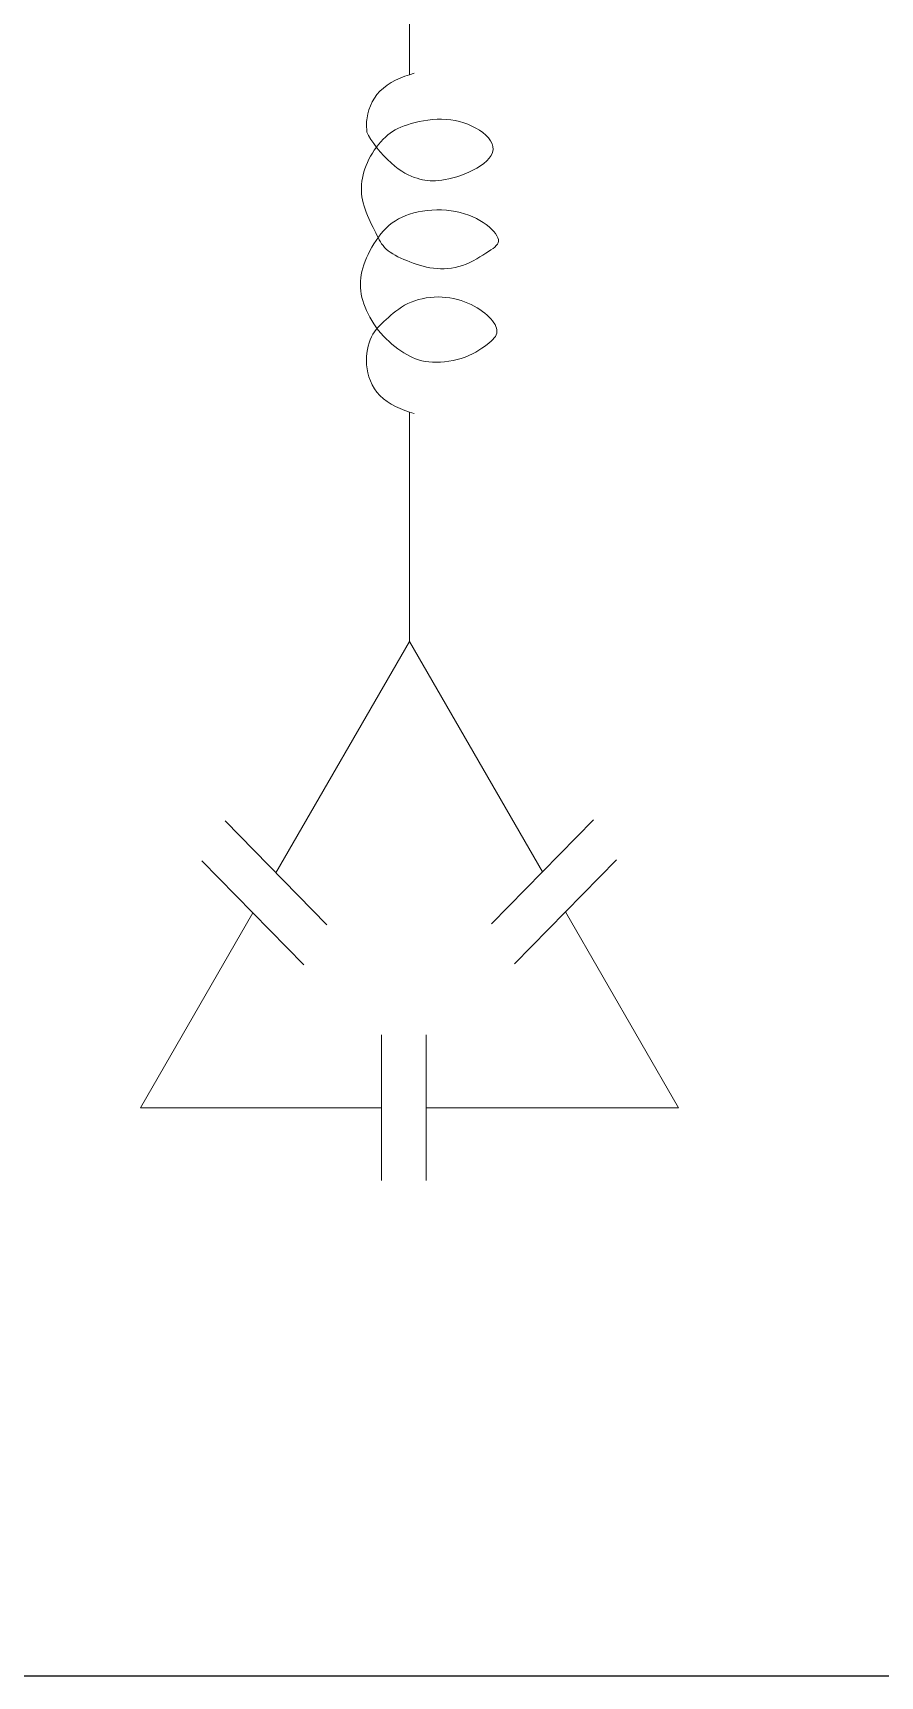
# Model space of a CAD drawing. Extents: x -5343388 to 7033982, y -486386 to 188356.
# Drawn here: x 386196 to 387144, y -412454 to -410616 of the extents above; entities that cross this region are included whole.
import ezdxf

# ---------------------------------------------------------------- set-up
doc = ezdxf.new("R2010")
doc.units = 0
doc.header["$MEASUREMENT"] = 0
doc.layers.add('wire', color=3, linetype='Continuous')
doc.layers.add('Wire Hatch', color=7, linetype='Continuous', lineweight=15)

msp = doc.modelspace()

# ---------------------------------------------------------------- linework, layer by layer
at = {"layer": 'wire'}
msp.add_line((396027.62956, -412453.57823), (384381.49693, -412453.57823), dxfattribs=at)
at = {"layer": 'Wire Hatch'}
for p, q in [((386617.03033, -410662.74337), (386617.03033, -410413.68431)), ((386606.5957, -410666.61799), (386611.78443, -410664.54937)), ((386611.78443, -410664.54937), (386617.03033, -410662.74337)), ((386617.03033, -410662.74337), (386622.26234, -410661.19329)), ((386580.62839, -410684.90917), (386583.99688, -410681.13394)), ((386583.99688, -410681.13394), (386587.8338, -410677.65212)), ((386587.8338, -410677.65212), (386592.0832, -410674.46629)), ((386592.0832, -410674.46629), (386596.67403, -410671.56977)), ((386596.67403, -410671.56977), (386601.53522, -410668.9559)), ((386601.53522, -410668.9559), (386606.5957, -410666.61799)), ((386570.35304, -410706.61169), (386571.59784, -410702.05753)), ((386571.59784, -410702.05753), (386573.22818, -410697.56124)), ((386573.22818, -410697.56124), (386575.26364, -410693.17178)), ((386575.26364, -410693.17178), (386577.72385, -410688.9381)), ((386577.72385, -410688.9381), (386580.62839, -410684.90917)), ((386568.89235, -410716.56774), (386568.85166, -410718.00813)), ((386568.85166, -410718.00813), (386568.88707, -410719.57696)), ((386568.88707, -410719.57696), (386568.99824, -410721.45845)), ((386569.00944, -410715.07153), (386568.89235, -410716.56774)), ((386568.99824, -410721.45845), (386569.18486, -410723.83684)), ((386569.20327, -410713.33528), (386569.00944, -410715.07153)), ((386569.47416, -410711.17474), (386569.20327, -410713.33528)), ((386569.47416, -410711.17474), (386570.35304, -410706.61169)), ((386607.43796, -410721.44646), (386604.13536, -410722.90195)), ((386610.98233, -410720.07999), (386607.43796, -410721.44646)), ((386614.80441, -410718.77583), (386610.98233, -410720.07999)), ((386618.92708, -410717.5173), (386614.80441, -410718.77583)), ((386623.32092, -410716.32776), (386618.92708, -410717.5173)), ((386627.94346, -410715.2406), (386623.32092, -410716.32776)), ((386632.75224, -410714.28919), (386627.94346, -410715.2406)), ((386637.70477, -410713.50692), (386632.75224, -410714.28919)), ((386642.75859, -410712.92717), (386637.70477, -410713.50692)), ((386647.87122, -410712.58333), (386642.75859, -410712.92717)), ((386653.00018, -410712.50877), (386647.87122, -410712.58333)), ((386658.10627, -410712.73058), (386653.00018, -410712.50877)), ((386663.16336, -410713.25061), (386658.10627, -410712.73058)), ((386668.14856, -410714.06441), (386663.16336, -410713.25061)), ((386673.03902, -410715.16753), (386668.14856, -410714.06441)), ((386677.81186, -410716.55551), (386673.03902, -410715.16753)), ((386682.4442, -410718.22391), (386677.81186, -410716.55551)), ((386686.91319, -410720.16827), (386682.4442, -410718.22391)), ((386691.19595, -410722.38414), (386686.91319, -410720.16827)), ((386569.18486, -410723.83684), (386569.44659, -410726.89637)), ((386569.44659, -410726.89637), (386571.25119, -410730.6108)), ((386571.25119, -410730.6108), (386573.8908, -410735.12707)), ((386573.8908, -410735.12707), (386576.9892, -410739.7448)), ((386576.9892, -410739.7448), (386580.46191, -410744.38176)), ((386584.84199, -410737.75209), (386582.35565, -410740.70499)), ((386587.39368, -410734.9906), (386584.84199, -410737.75209)), ((386589.9911, -410732.44942), (386587.39368, -410734.9906)), ((386592.62392, -410730.14824), (386589.9911, -410732.44942)), ((386595.31882, -410728.0696), (386592.62392, -410730.14824)), ((386598.11173, -410726.18681), (386595.31882, -410728.0696)), ((386601.0386, -410724.47316), (386598.11173, -410726.18681)), ((386604.13536, -410722.90195), (386601.0386, -410724.47316)), ((386695.25907, -410724.86155), (386691.19595, -410722.38414)), ((386699.02701, -410727.56835), (386695.25907, -410724.86155)), ((386702.4137, -410730.46688), (386699.02701, -410727.56835)), ((386705.33304, -410733.51949), (386702.4137, -410730.46688)), ((386707.69898, -410736.68851), (386705.33304, -410733.51949)), ((386709.42542, -410739.93628), (386707.69898, -410736.68851)), ((386571.59022, -410757.32776), (386569.90462, -410760.82554)), ((386573.45579, -410753.85187), (386571.59022, -410757.32776)), ((386575.48473, -410750.42272), (386573.45579, -410753.85187)), ((386577.65741, -410747.06923), (386575.48473, -410750.42272)), ((386579.95426, -410743.82034), (386577.65741, -410747.06923)), ((386582.35565, -410740.70499), (386579.95426, -410743.82034)), ((386580.46191, -410744.38176), (386584.22447, -410748.95571)), ((386584.22447, -410748.95571), (386588.19242, -410753.38442)), ((386588.19242, -410753.38442), (386592.28129, -410757.58562)), ((386592.28129, -410757.58562), (386596.40662, -410761.47709)), ((386703.46283, -410759.11536), (386706.26606, -410756.1005)), ((386706.26606, -410756.1005), (386708.45573, -410752.98003)), ((386708.45573, -410752.98003), (386709.93712, -410749.77773)), ((386710.42628, -410743.22512), (386709.42542, -410739.93628)), ((386709.93712, -410749.77773), (386710.6155, -410746.51739)), ((386710.6155, -410746.51739), (386710.42628, -410743.22512)), ((386565.02451, -410774.90565), (386564.27822, -410778.42568)), ((386565.96192, -410771.38117), (386565.02451, -410774.90565)), ((386567.08883, -410767.85669), (386565.96192, -410771.38117)), ((386568.40361, -410764.33666), (386567.08883, -410767.85669)), ((386569.90462, -410760.82554), (386568.40361, -410764.33666)), ((386596.40662, -410761.47709), (386600.48394, -410764.97659)), ((386600.48394, -410764.97659), (386604.44304, -410768.02244)), ((386604.44304, -410768.02244), (386608.27067, -410770.63521)), ((386608.27067, -410770.63521), (386611.96782, -410772.85607)), ((386611.96782, -410772.85607), (386615.53551, -410774.72616)), ((386615.53551, -410774.72616), (386618.97472, -410776.28664)), ((386618.97472, -410776.28664), (386622.28646, -410777.57864)), ((386669.90116, -410776.86914), (386674.44242, -410775.38686)), ((386674.44242, -410775.38686), (386679.01136, -410773.69076)), ((386679.01136, -410773.69076), (386683.5521, -410771.77728)), ((386683.5521, -410771.77728), (386688.00876, -410769.6428)), ((386688.00876, -410769.6428), (386692.319, -410767.28832)), ((386692.319, -410767.28832), (386696.39458, -410764.73306)), ((386696.39458, -410764.73306), (386700.14076, -410762.00081)), ((386700.14076, -410762.00081), (386703.46283, -410759.11536)), ((386563.36558, -410785.43458), (386563.20168, -410788.91604)), ((386563.20168, -410788.91604), (386563.23054, -410792.38414)), ((386563.23054, -410792.38414), (386563.4489, -410795.84334)), ((386563.7247, -410781.93681), (386563.36558, -410785.43458)), ((386564.27822, -410778.42568), (386563.7247, -410781.93681)), ((386622.28646, -410777.57864), (386625.47173, -410778.64332)), ((386625.47173, -410778.64332), (386628.53153, -410779.52184)), ((386628.53153, -410779.52184), (386631.47567, -410780.24741)), ((386631.47567, -410780.24741), (386634.34928, -410780.82161)), ((386634.34928, -410780.82161), (386637.2063, -410781.23808)), ((386637.2063, -410781.23808), (386640.10065, -410781.49046)), ((386640.10065, -410781.49046), (386643.08629, -410781.57239)), ((386643.08629, -410781.57239), (386646.21715, -410781.47753)), ((386646.21715, -410781.47753), (386649.54717, -410781.19951)), ((386649.54717, -410781.19951), (386653.13028, -410780.73198)), ((386653.13028, -410780.73198), (386657.00213, -410780.06904)), ((386657.00213, -410780.06904), (386661.12514, -410779.20665)), ((386661.12514, -410779.20665), (386665.44344, -410778.14121)), ((386665.44344, -410778.14121), (386669.90116, -410776.86914)), ((386563.4489, -410795.84334), (386563.85349, -410799.29808)), ((386563.85349, -410799.29808), (386564.44104, -410802.75283)), ((386564.44104, -410802.75283), (386565.20829, -410806.21203)), ((386565.20829, -410806.21203), (386566.15196, -410809.68013)), ((386566.15196, -410809.68013), (386567.2688, -410813.16159)), ((386567.2688, -410813.16159), (386568.55009, -410816.65602)), ((386568.55009, -410816.65602), (386569.96533, -410820.14378)), ((386569.96533, -410820.14378), (386571.47859, -410823.60038)), ((386571.47859, -410823.60038), (386573.05393, -410827.00135)), ((386573.05393, -410827.00135), (386574.6554, -410830.32219)), ((386574.6554, -410830.32219), (386576.24707, -410833.53844)), ((386594.31089, -410831.12152), (386591.10631, -410834.05179)), ((386597.66249, -410828.44942), (386594.31089, -410831.12152)), ((386601.17746, -410826.02657), (386597.66249, -410828.44942)), ((386604.87212, -410823.84408), (386601.17746, -410826.02657)), ((386608.76281, -410821.89304), (386604.87212, -410823.84408)), ((386612.86587, -410820.16455), (386608.76281, -410821.89304)), ((386617.19764, -410818.64972), (386612.86587, -410820.16455)), ((386621.77444, -410817.33963), (386617.19764, -410818.64972)), ((386626.60173, -410816.22872), (386621.77444, -410817.33963)), ((386631.64139, -410815.32479), (386626.60173, -410816.22872)), ((386636.84441, -410814.63896), (386631.64139, -410815.32479)), ((386642.16178, -410814.18236), (386636.84441, -410814.63896)), ((386647.5445, -410813.96611), (386642.16178, -410814.18236)), ((386652.94355, -410814.00135), (386647.5445, -410813.96611)), ((386658.30993, -410814.2992), (386652.94355, -410814.00135)), ((386663.59463, -410814.87078), (386658.30993, -410814.2992)), ((386668.75354, -410815.72205), (386663.59463, -410814.87078)), ((386673.76216, -410816.83814), (386668.75354, -410815.72205)), ((386678.60089, -410818.19905), (386673.76216, -410816.83814)), ((386683.25011, -410819.78473), (386678.60089, -410818.19905)), ((386687.69024, -410821.57516), (386683.25011, -410819.78473)), ((386691.90166, -410823.55031), (386687.69024, -410821.57516)), ((386695.86478, -410825.69015), (386691.90166, -410823.55031)), ((386699.55999, -410827.97464), (386695.86478, -410825.69015)), ((386702.96632, -410830.38006), (386699.55999, -410827.97464)), ((386706.05736, -410832.86782), (386702.96632, -410830.38006)), ((386576.24707, -410833.53844), (386577.793, -410836.6256)), ((386579.67546, -410848.01025), (386577.19347, -410851.86707)), ((386577.793, -410836.6256), (386579.25725, -410839.55921)), ((386579.25725, -410839.55921), (386580.61804, -410842.32108)), ((386582.31427, -410844.26025), (386579.67546, -410848.01025)), ((386580.61804, -410842.32108), (386581.91022, -410844.91826)), ((386581.91022, -410844.91826), (386583.1828, -410847.36411)), ((386585.10337, -410840.65713), (386582.31427, -410844.26025)), ((386583.1828, -410847.36411), (386584.48478, -410849.67197)), ((386584.48478, -410849.67197), (386585.86517, -410851.8552)), ((386588.03623, -410837.24096), (386585.10337, -410840.65713)), ((386591.10631, -410834.05179), (386588.03623, -410837.24096)), ((386708.80535, -410835.39563), (386706.05736, -410832.86782)), ((386711.18251, -410837.92123), (386708.80535, -410835.39563)), ((386713.16108, -410840.40231), (386711.18251, -410837.92123)), ((386714.71327, -410842.7966), (386713.16108, -410840.40231)), ((386715.81132, -410845.06181), (386714.71327, -410842.7966)), ((386716.42746, -410847.15565), (386715.81132, -410845.06181)), ((386716.17697, -410850.78176), (386716.54317, -410849.05105)), ((386716.54317, -410849.05105), (386716.42746, -410847.15565)), ((386568.96448, -410867.56885), (386567.36464, -410871.41084)), ((386570.75382, -410863.6779), (386568.96448, -410867.56885)), ((386572.72612, -410859.74096), (386570.75382, -410863.6779)), ((386574.87485, -410855.79066), (386572.72612, -410859.74096)), ((386577.19347, -410851.86707), (386574.87485, -410855.79066)), ((386585.86517, -410851.8552), (386587.37298, -410853.92716)), ((386587.37298, -410853.92716), (386589.05723, -410855.9012)), ((386589.05723, -410855.9012), (386590.96691, -410857.79066)), ((386590.96691, -410857.79066), (386593.13878, -410859.60743)), ((386593.13878, -410859.60743), (386595.56059, -410861.35743)), ((386595.56059, -410861.35743), (386598.20784, -410863.04511)), ((386598.20784, -410863.04511), (386601.05603, -410864.67494)), ((386601.05603, -410864.67494), (386604.08064, -410866.25134)), ((386604.08064, -410866.25134), (386607.25718, -410867.77879)), ((386607.25718, -410867.77879), (386610.56113, -410869.26173)), ((386692.17175, -410868.66307), (386695.79944, -410866.54511)), ((386695.79944, -410866.54511), (386699.23762, -410864.43161)), ((386699.23762, -410864.43161), (386702.45364, -410862.38042)), ((386702.45364, -410862.38042), (386705.41481, -410860.44942)), ((386705.41481, -410860.44942), (386708.08929, -410858.67864)), ((386708.08929, -410858.67864), (386710.44848, -410857.03695)), ((386710.44848, -410857.03695), (386712.46462, -410855.47538)), ((386712.46462, -410855.47538), (386714.10992, -410853.94497)), ((386714.10992, -410853.94497), (386715.35663, -410852.39675)), ((386715.35663, -410852.39675), (386716.17697, -410850.78176)), ((386562.99095, -410886.3782), (386562.43661, -410890.04214)), ((386563.76745, -410882.68755), (386562.99095, -410886.3782)), ((386564.75959, -410878.96574), (386563.76745, -410882.68755)), ((386565.96083, -410875.20832), (386564.75959, -410878.96574)), ((386567.36464, -410871.41084), (386565.96083, -410875.20832)), ((386610.56113, -410869.26173), (386613.96801, -410870.70461)), ((386613.96801, -410870.70461), (386617.45684, -410872.1078)), ((386617.45684, -410872.1078), (386621.02081, -410873.45535)), ((386621.02081, -410873.45535), (386624.65666, -410874.72723)), ((386624.65666, -410874.72723), (386628.36112, -410875.90342)), ((386628.36112, -410875.90342), (386632.13093, -410876.96388)), ((386632.13093, -410876.96388), (386635.96281, -410877.88858)), ((386635.96281, -410877.88858), (386639.8535, -410878.6575)), ((386639.8535, -410878.6575), (386643.79974, -410879.2506)), ((386643.79974, -410879.2506), (386647.79716, -410879.64934)), ((386647.79716, -410879.64934), (386651.83706, -410879.84111)), ((386651.83706, -410879.84111), (386655.90962, -410879.81477)), ((386655.90962, -410879.81477), (386660.00506, -410879.55921)), ((386660.00506, -410879.55921), (386664.11357, -410879.06329)), ((386664.11357, -410879.06329), (386668.22534, -410878.31588)), ((386668.22534, -410878.31588), (386672.33058, -410877.30587)), ((386672.33058, -410877.30587), (386676.41948, -410876.02212)), ((386676.41948, -410876.02212), (386680.47844, -410874.46499)), ((386680.47844, -410874.46499), (386684.47858, -410872.68087)), ((386684.47858, -410872.68087), (386688.38724, -410870.72761)), ((386688.38724, -410870.72761), (386692.17175, -410868.66307)), ((386562.11098, -410893.68384), (386562.01841, -410897.30809)), ((386562.01841, -410897.30809), (386562.15454, -410900.92122)), ((386562.43661, -410890.04214), (386562.11098, -410893.68384)), ((386562.15454, -410900.92122), (386562.51284, -410904.5299)), ((386562.51284, -410904.5299), (386563.08678, -410908.14081)), ((386563.08678, -410908.14081), (386563.86982, -410911.76061)), ((386563.86982, -410911.76061), (386564.85543, -410915.396)), ((386564.85543, -410915.396), (386566.03707, -410919.05364)), ((386566.03707, -410919.05364), (386567.4082, -410922.74021)), ((386567.4082, -410922.74021), (386568.96312, -410926.45794)), ((386608.17635, -410922.66009), (386604.91868, -410924.82441)), ((386611.60718, -410920.62486), (386608.17635, -410922.66009)), ((386615.22261, -410918.75208), (386611.60718, -410920.62486)), ((386619.02781, -410917.0707), (386615.22261, -410918.75208)), ((386623.00291, -410915.59185), (386619.02781, -410917.0707)), ((386627.12176, -410914.32219), (386623.00291, -410915.59185)), ((386631.35823, -410913.2684), (386627.12176, -410914.32219)), ((386635.68619, -410912.43717), (386631.35823, -410913.2684)), ((386640.07949, -410911.83517), (386635.68619, -410912.43717)), ((386644.51199, -410911.46907), (386640.07949, -410911.83517)), ((386648.95756, -410911.34556), (386644.51199, -410911.46907)), ((386653.39116, -410911.46796), (386648.95756, -410911.34556)), ((386657.79208, -410911.82627), (386653.39116, -410911.46796)), ((386662.14072, -410912.40713), (386657.79208, -410911.82627)), ((386666.41749, -410913.19719), (386662.14072, -410912.40713)), ((386670.60278, -410914.18309), (386666.41749, -410913.19719)), ((386674.67698, -410915.35149), (386670.60278, -410914.18309)), ((386678.62049, -410916.68903), (386674.67698, -410915.35149)), ((386682.41371, -410918.18235), (386678.62049, -410916.68903)), ((386686.03922, -410919.81736), (386682.41371, -410918.18235)), ((386689.48829, -410921.57701), (386686.03922, -410919.81736)), ((386692.7544, -410923.44348), (386689.48829, -410921.57701)), ((386695.83102, -410925.39897), (386692.7544, -410923.44348)), ((386568.96312, -410926.45794), (386570.69936, -410930.19125)), ((386570.69936, -410930.19125), (386572.61531, -410933.92011)), ((386572.61531, -410933.92011), (386574.70931, -410937.62449)), ((386574.70931, -410937.62449), (386576.97974, -410941.28435)), ((386576.97974, -410941.28435), (386579.42497, -410944.87968)), ((386586.02472, -410940.88561), (386583.7924, -410943.1204)), ((386588.37139, -410938.66417), (386586.02472, -410940.88561)), ((386590.82751, -410936.4138), (386588.37139, -410938.66417)), ((386593.3909, -410934.10483), (386590.82751, -410936.4138)), ((386596.07028, -410931.75802), (386593.3909, -410934.10483)), ((386598.87707, -410929.40676), (386596.07028, -410931.75802)), ((386601.82273, -410927.08443), (386598.87707, -410929.40676)), ((386604.91868, -410924.82441), (386601.82273, -410927.08443)), ((386698.7116, -410927.42567), (386695.83102, -410925.39897)), ((386701.38962, -410929.50579), (386698.7116, -410927.42567)), ((386703.85853, -410931.62152), (386701.38962, -410929.50579)), ((386706.11181, -410933.75505), (386703.85853, -410931.62152)), ((386708.14156, -410935.89006), (386706.11181, -410933.75505)), ((386709.93444, -410938.01618), (386708.14156, -410935.89006)), ((386711.47574, -410940.12448), (386709.93444, -410938.01618)), ((386712.75077, -410942.20609), (386711.47574, -410940.12448)), ((386573.07734, -410959.16677), (386571.80368, -410962.60371)), ((386574.51763, -410955.97463), (386573.07734, -410959.16677)), ((386576.10468, -410953.0388), (386574.51763, -410955.97463)), ((386577.83058, -410950.32775), (386576.10468, -410953.0388)), ((386579.69043, -410947.79919), (386577.83058, -410950.32775)), ((386579.42497, -410944.87968), (386582.04336, -410948.39043)), ((386581.67934, -410945.41083), (386579.69043, -410947.79919)), ((386583.7924, -410943.1204), (386581.67934, -410945.41083)), ((386582.04336, -410948.39043), (386584.83328, -410951.79659)), ((386584.83328, -410951.79659), (386587.78846, -410955.07997)), ((386587.78846, -410955.07997), (386590.88414, -410958.22982)), ((386590.88414, -410958.22982), (386594.0909, -410961.23724)), ((386708.38579, -410960.71647), (386710.26007, -410958.91899)), ((386710.26007, -410958.91899), (386711.82724, -410957.16158)), ((386711.82724, -410957.16158), (386713.08076, -410955.42196)), ((386713.74482, -410944.25208), (386712.75077, -410942.20609)), ((386713.08076, -410955.42196), (386714.01409, -410953.6779)), ((386714.44318, -410946.25356), (386713.74482, -410944.25208)), ((386714.01409, -410953.6779), (386714.6207, -410951.90713)), ((386714.83116, -410948.20164), (386714.44318, -410946.25356)), ((386714.6207, -410951.90713), (386714.89405, -410950.08739)), ((386714.89405, -410950.08739), (386714.83116, -410948.20164)), ((386568.8327, -410978.35445), (386568.73523, -410982.6816)), ((386569.21115, -410974.16083), (386568.8327, -410978.35445)), ((386569.84771, -410970.123), (386569.21115, -410974.16083)), ((386570.71951, -410966.26321), (386569.84771, -410970.123)), ((386571.80368, -410962.60371), (386570.71951, -410966.26321)), ((386594.0909, -410961.23724), (386597.37933, -410964.09333)), ((386597.37933, -410964.09333), (386600.72005, -410966.78917)), ((386600.72005, -410966.78917), (386604.08363, -410969.31588)), ((386604.08363, -410969.31588), (386607.44068, -410971.66454)), ((386607.44068, -410971.66454), (386610.76179, -410973.82626)), ((386610.76179, -410973.82626), (386614.02927, -410975.79325)), ((386614.02927, -410975.79325), (386617.27224, -410977.56217)), ((386617.27224, -410977.56217), (386620.53154, -410979.13079)), ((386674.88608, -410980.09332), (386679.24207, -410978.55178)), ((386679.24207, -410978.55178), (386683.41347, -410976.80549)), ((386683.41347, -410976.80549), (386687.38557, -410974.89896)), ((386687.38557, -410974.89896), (386691.14367, -410972.87671)), ((386691.14367, -410972.87671), (386694.67307, -410970.78324)), ((386694.67307, -410970.78324), (386697.95906, -410968.66306)), ((386697.95906, -410968.66306), (386700.98694, -410966.56068)), ((386700.98694, -410966.56068), (386703.742, -410964.52063)), ((386703.742, -410964.52063), (386706.21092, -410962.57626)), ((386706.21092, -410962.57626), (386708.38579, -410960.71647)), ((386568.73523, -410982.6816), (386568.94161, -410987.12003)), ((386568.94161, -410987.12003), (386569.47416, -410991.64303)), ((386569.47416, -410991.64303), (386570.35304, -410996.20608)), ((386570.35304, -410996.20608), (386571.59784, -411000.76024)), ((386620.53154, -410979.13079), (386623.84803, -410980.49689)), ((386623.84803, -410980.49689), (386627.26252, -410981.65824)), ((386627.26252, -410981.65824), (386630.81588, -410982.61261)), ((386630.81588, -410982.61261), (386634.54893, -410983.35779)), ((386634.54893, -410983.35779), (386638.50252, -410983.89154)), ((386638.50252, -410983.89154), (386642.70169, -410984.21128)), ((386642.70169, -410984.21128), (386647.10833, -410984.31291)), ((386647.10833, -410984.31291), (386651.66852, -410984.19199)), ((386651.66852, -410984.19199), (386656.32837, -410983.84407)), ((386656.32837, -410983.84407), (386661.03396, -410983.26469)), ((386661.03396, -410983.26469), (386665.73138, -410982.44941)), ((386665.73138, -410982.44941), (386670.36672, -410981.39377)), ((386670.36672, -410981.39377), (386674.88608, -410980.09332)), ((386571.59784, -411000.76024), (386573.22818, -411005.25653)), ((386573.22818, -411005.25653), (386575.26364, -411009.64599)), ((386575.26364, -411009.64599), (386577.72385, -411013.87967)), ((386577.72385, -411013.87967), (386580.62839, -411017.9086)), ((386580.62839, -411017.9086), (386583.99688, -411021.68383)), ((386583.99688, -411021.68383), (386587.8338, -411025.16565)), ((386587.8338, -411025.16565), (386592.0832, -411028.35148)), ((386592.0832, -411028.35148), (386596.67403, -411031.248)), ((386596.67403, -411031.248), (386601.53522, -411033.86187)), ((386601.53522, -411033.86187), (386606.5957, -411036.19978)), ((386606.5957, -411036.19978), (386611.78443, -411038.2684)), ((386611.78443, -411038.2684), (386617.03033, -411040.0744)), ((386617.03033, -411040.0744), (386622.26234, -411041.62448)), ((386617.03033, -411040.0744), (386617.03033, -411296.51849)), ((386410.61962, -411497.18172), (386524.59608, -411613.4699)), ((386822.76299, -411496.0073), (386708.78653, -411612.29548)), ((386384.77989, -411541.93744), (386498.75635, -411658.22562)), ((386848.60272, -411540.76302), (386734.62626, -411657.05121)), ((386585.77236, -411736.53986), (386585.77236, -411899.45781)), ((386635.55675, -411736.53986), (386635.55675, -411899.45781))]:
    msp.add_line(p, q, dxfattribs=at)
for points in [[(386467.60785, -411555.32581), (386617.03033, -411296.51849), (386765.77476, -411554.15139)], [(386315.95351, -411817.99884), (386441.76812, -411600.08153)], [(386791.61449, -411598.90712), (386918.10715, -411817.99884), (386635.55675, -411817.99884)], [(386585.77236, -411817.99884), (386315.95351, -411817.99884)]]:
    msp.add_lwpolyline(points, dxfattribs=at)

doc.saveas('drawing.dxf')
